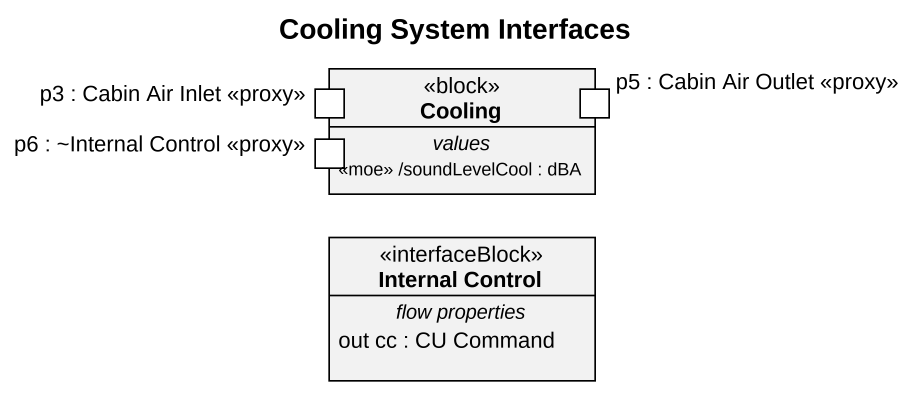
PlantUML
@startuml
title Cooling System Interfaces
hide circle
hide empty members
class Cooling <<block>> {
  -- values --
  <<moe>> /soundLevelCool : dBA
  -- ports --
  p3 : Cabin Air Inlet <<proxy>>
  p5 : Cabin Air Outlet <<proxy>>
  p6 : ~Internal Control <<proxy>>
}
class "Internal Control" as Internal_Control <<interfaceBlock>> {
  -- flow properties --
  out cc : CU Command
}
@enduml
